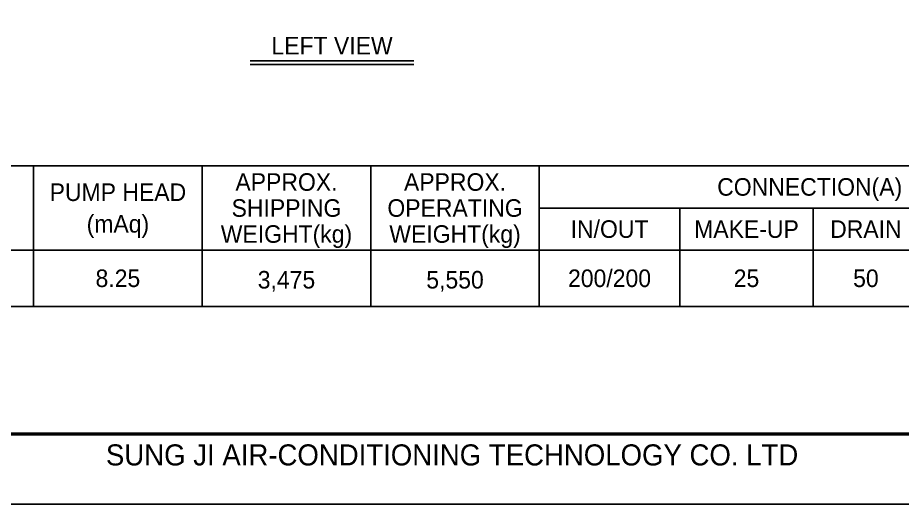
# Model space of a CAD drawing. Header units: millimetres. Extents: x 4297 to 33704, y 3837 to 24632.
# Drawn here: x 13883 to 22699, y 3837 to 8685 of the extents above; entities that cross this region are included whole.
import ezdxf
from ezdxf.enums import TextEntityAlignment as Align

# ---------------------------------------------------------------- set-up
doc = ezdxf.new("R2010")
doc.units = ezdxf.units.MM
for name, color, linetype in [('냉각탑_box', 1, 'Continuous'), ('냉각탑_form', 1, 'Continuous'), ('냉각탑_text', 3, 'Continuous')]:
    doc.layers.add(name, color=color, linetype=linetype)
doc.styles.add('돋움', font='Dotum.ttf')

# ---------------------------------------------------------------- blocks, each defined once
blk = doc.blocks.new('냉각탑form')
at = {"layer": 'Defpoints'}
blk.add_lwpolyline([(0, 297.07), (420.1, 297.07), (420.1, 0), (0, 0)], close=True, dxfattribs=at)
at = {"layer": '냉각탑_form', "const_width": 0.5}
blk.add_lwpolyline([(10, 287.07), (10, 10), (410.1, 10), (410.1, 287.07)], close=True, dxfattribs=at)
at = {"layer": '냉각탑_form', "style": '돋움'}
blk.add_text('SUNG JI AIR-CONDITIONING TECHNOLOGY CO. LTD', height=3.0007, dxfattribs=at).set_placement((149.5, 5.53))

msp = doc.modelspace()

# ---------------------------------------------------------------- linework, layer by layer
at = {"layer": '냉각탑_box'}
for p, q in [((16198.7, 8254.7), (17832.1, 8254.7)), ((16198.7, 8219.7), (17832.1, 8219.7)), ((14041.3, 7208.9), (14041.3, 5808.9)), ((14041.3, 7208.9), (14041.3, 5808.9)), ((15721.3, 7208.9), (15721.3, 5808.9)), ((15721.3, 7208.9), (15721.3, 5808.9)), ((17401.3, 7208.9), (17401.3, 5808.9)), ((17401.3, 7208.9), (17401.3, 5808.9)), ((19081.3, 7208.9), (19081.3, 5808.9)), ((19081.3, 7208.9), (19081.3, 5808.9)), ((19081.3, 6788.9), (24471.3, 6788.9)), ((19081.3, 6788.9), (24471.3, 6788.9)), ((20481.3, 6788.9), (20481.3, 5808.9)), ((20481.3, 6788.9), (20481.3, 5808.9)), ((21811.3, 6788.9), (21811.3, 5808.9)), ((21811.3, 6788.9), (21811.3, 5808.9)), ((9421.3, 6368.9), (24471.3, 6368.9)), ((9421.3, 6368.9), (24471.3, 6368.9))]:
    msp.add_line(p, q, dxfattribs=at)
msp.add_lwpolyline([(9421.3, 7208.9), (24471.3, 7208.9), (24471.3, 5808.9), (9421.3, 5808.9)], close=True, dxfattribs=at)
msp.add_lwpolyline([(9421.3, 7208.9), (24471.3, 7208.9), (24471.3, 5808.9), (9421.3, 5808.9)], close=True, dxfattribs=at)

# ---------------------------------------------------------------- block references
at = {"layer": '냉각탑_form', "xscale": 70.00000000000001, "yscale": 70.00000000000001, "zscale": 70.00000000000001}
msp.add_blockref('냉각탑form', (4297, 3836.9), dxfattribs=at)

# ---------------------------------------------------------------- texts
at = {"layer": '냉각탑_text', "style": '돋움'}
for s, p in [('LEFT VIEW', (17015.4, 8406.4)), ('APPROX.', (16561.3, 7047.9)), ('APPROX.', (16561.3, 7047.9)), ('APPROX.', (18241.3, 7047.9)), ('APPROX.', (18241.3, 7047.9)), ('CONNECTION(A)', (21776.3, 6998.9)), ('CONNECTION(A)', (21776.3, 6998.9)), ('PUMP HEAD', (14881.3, 6946.4)), ('PUMP HEAD', (14881.3, 6946.4)), ('SHIPPING', (16561.3, 6788.9)), ('SHIPPING', (16561.3, 6788.9)), ('OPERATING', (18241.3, 6788.9)), ('OPERATING', (18241.3, 6788.9)), ('(mAq)', (14881.3, 6631.4)), ('(mAq)', (14881.3, 6631.4)), ('WEIGHT(kg)', (16561.3, 6529.9)), ('WEIGHT(kg)', (16561.3, 6529.9)), ('WEIGHT(kg)', (18241.3, 6529.9)), ('WEIGHT(kg)', (18241.3, 6529.9)), ('IN/OUT', (19781.3, 6578.9)), ('IN/OUT', (19781.3, 6578.9)), ('MAKE-UP', (21146.3, 6578.9)), ('MAKE-UP', (21146.3, 6578.9)), ('DRAIN', (22336.3, 6578.9)), ('DRAIN', (22336.3, 6578.9)), ('8.25', (14881.3, 6088.9)), ('200/200', (19781.3, 6088.9)), ('25', (21146.3, 6088.9)), ('50', (22336.3, 6088.9)), ('3,475', (16561.3, 6074.4)), ('5,550', (18241.3, 6074.4))]:
    msp.add_text(s, height=175, dxfattribs=at).set_placement(p, align=Align.MIDDLE_CENTER)

doc.saveas('drawing.dxf')
